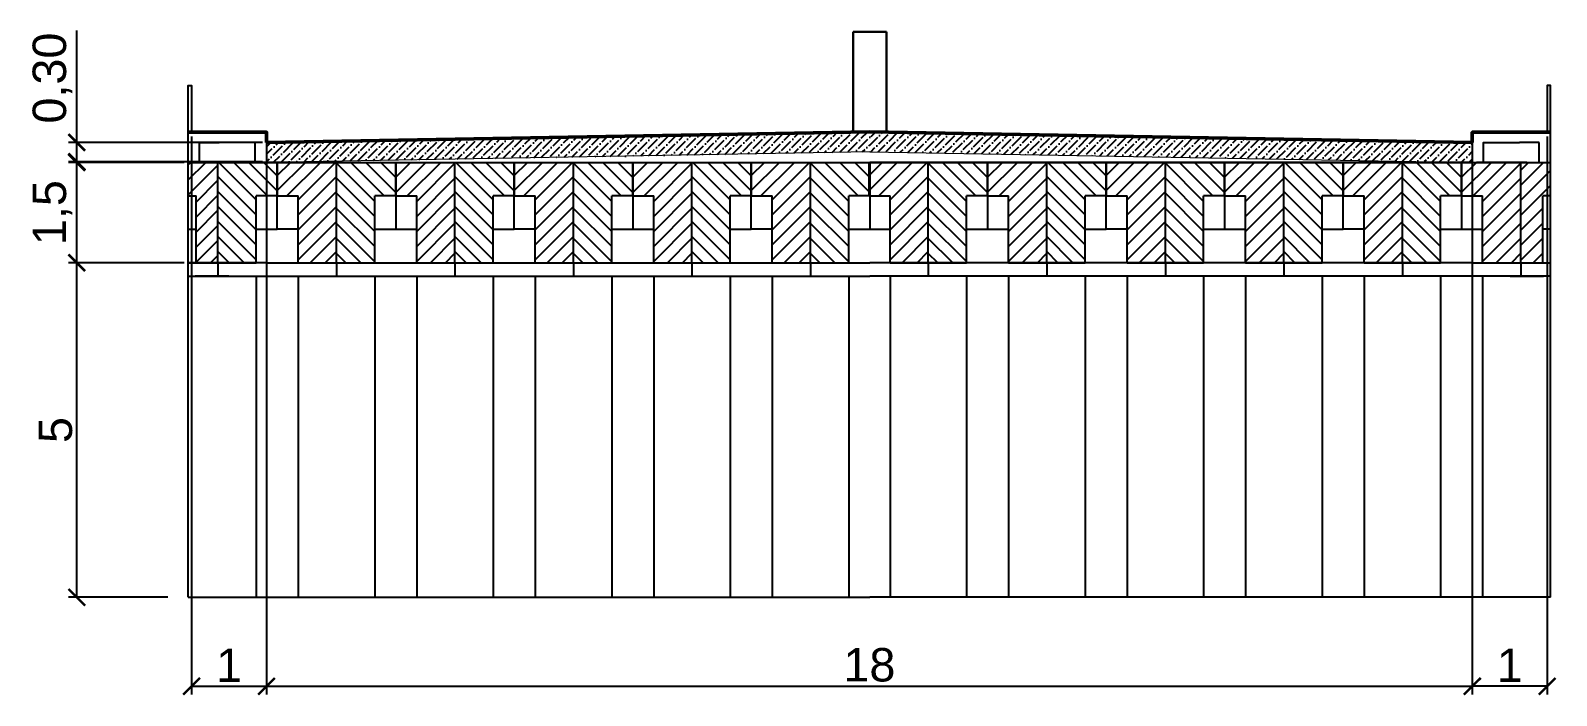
# Model space of a CAD drawing. Header units: millimetres. Extents: x -2825 to 30098, y -1816 to 5947.
# Drawn here: x -1367.42 to -1344.62, y -841.65 to -831.71 of the extents above; entities that cross this region are included whole.
import ezdxf

# ---------------------------------------------------------------- set-up
doc = ezdxf.new("R2010")
doc.units = ezdxf.units.MM
doc.layers.add('RAZMERU', color=7, linetype='Continuous', lineweight=15)
doc.layers.add('Текст', color=7, linetype='Continuous', lineweight=20)
doc.styles.get("Standard").update_dxf_attribs({"font": 'arial.ttf'})
doc.dimstyles.new('Переход', dxfattribs={"dimscale": 0.1, "dimtxt": 5, "dimasz": 2.5, "dimexe": 1.25, "dimexo": 0.625, "dimtad": 1, "dimtxsty": 'Standard', "dimblk": 'ARCHTICK', "dimcen": 2.5, "dimadec": 0, "dimazin": 0, "dimtfac": 1, "dimtmove": 0, "dimatfit": 3, "dimldrblk": 'ARCHTICK', "dimfxl": 1, "dimarcsym": 0})
pattern_1 = [(45, (-2103.51255, 6534.53056), (-0.1122532015, 0.1122532015), [])]

# ---------------------------------------------------------------- blocks, each defined once
blk = doc.blocks.new('_ArchTick')
at = {"color": 0, "linetype": 'ByBlock', "const_width": 0.15}
blk.add_lwpolyline([(-0.5, -0.5), (0.5, 0.5)], dxfattribs=at)
blk = doc.blocks.new('*D652')
at = {"layer": 'Defpoints', "color": 0, "transparency": 16777216}
for p in [(-1366.726, -835.182), (-1365.306, -835.182), (-1365.306, -840.182)]:
    blk.add_point(p, dxfattribs=at)
at = {"layer": 'RAZMERU', "color": 0, "lineweight": -2, "transparency": 16777216}
for p, q in [((-1365.368, -835.182), (-1366.851, -835.182)), ((-1366.726, -840.182), (-1366.726, -835.182)), ((-1365.368, -840.182), (-1366.851, -840.182))]:
    blk.add_line(p, q, dxfattribs=at)
at = {"layer": 'RAZMERU', "color": 0, "lineweight": -2, "transparency": 16777216, "xscale": 0.25, "yscale": 0.25, "zscale": 0.25}
for p, rotation in [((-1366.726, -835.182), 90), ((-1366.726, -840.182), 270)]:
    blk.add_blockref('_ArchTick', p, dxfattribs=dict(at, rotation=rotation))
at = {"layer": 'RAZMERU', "color": 0, "transparency": 16777216, "insert": (-1367.043, -837.682), "char_height": 0.5, "attachment_point": 5, "rotation": 90}
blk.add_mtext('5', dxfattribs=at)
blk = doc.blocks.new('*D685')
at = {"layer": 'Defpoints', "color": 0, "transparency": 16777216}
for p in [(-1366.726, -833.682), (-1365.061, -833.682), (-1365.061, -835.182)]:
    blk.add_point(p, dxfattribs=at)
at = {"layer": 'RAZMERU', "color": 0, "lineweight": -2, "transparency": 16777216}
for p, q in [((-1365.123, -833.682), (-1366.851, -833.682)), ((-1366.726, -835.182), (-1366.726, -833.682)), ((-1365.123, -835.182), (-1366.851, -835.182))]:
    blk.add_line(p, q, dxfattribs=at)
at = {"layer": 'RAZMERU', "color": 0, "lineweight": -2, "transparency": 16777216, "xscale": 0.25, "yscale": 0.25, "zscale": 0.25}
for p, rotation in [((-1366.726, -833.682), 90), ((-1366.726, -835.182), 270)]:
    blk.add_blockref('_ArchTick', p, dxfattribs=dict(at, rotation=rotation))
at = {"layer": 'RAZMERU', "color": 0, "transparency": 16777216, "insert": (-1367.089, -834.432), "char_height": 0.5, "attachment_point": 5, "rotation": 90}
blk.add_mtext('1,5', dxfattribs=at)
blk = doc.blocks.new('*D653')
at = {"layer": 'Defpoints', "color": 0, "transparency": 16777216}
for p in [(-1363.892, -840.182), (-1345.882, -840.182), (-1345.882, -841.512)]:
    blk.add_point(p, dxfattribs=at)
at = {"layer": 'RAZMERU', "color": 0, "lineweight": -2, "transparency": 16777216}
for p, q in [((-1363.892, -840.244), (-1363.892, -841.637)), ((-1345.882, -840.244), (-1345.882, -841.637)), ((-1363.892, -841.512), (-1345.882, -841.512))]:
    blk.add_line(p, q, dxfattribs=at)
at = {"layer": 'RAZMERU', "color": 0, "lineweight": -2, "transparency": 16777216, "xscale": 0.25, "yscale": 0.25, "zscale": 0.25, "rotation": 180}
blk.add_blockref('_ArchTick', (-1363.892, -841.512), dxfattribs=at)
at = {"layer": 'RAZMERU', "color": 0, "lineweight": -2, "transparency": 16777216, "xscale": 0.25, "yscale": 0.25, "zscale": 0.25}
blk.add_blockref('_ArchTick', (-1345.882, -841.512), dxfattribs=at)
at = {"layer": 'RAZMERU', "color": 0, "transparency": 16777216, "insert": (-1354.887, -841.194), "char_height": 0.5, "attachment_point": 5}
blk.add_mtext('18', dxfattribs=at)
blk = doc.blocks.new('*D686')
at = {"layer": 'Defpoints', "color": 0, "transparency": 16777216}
for p in [(-1365.011, -833.232), (-1363.892, -833.232), (-1363.892, -841.512)]:
    blk.add_point(p, dxfattribs=at)
at = {"layer": 'RAZMERU', "color": 0, "lineweight": -2, "transparency": 16777216}
for p, q in [((-1365.011, -833.294), (-1365.011, -841.637)), ((-1363.892, -833.294), (-1363.892, -841.637)), ((-1365.011, -841.512), (-1363.892, -841.512))]:
    blk.add_line(p, q, dxfattribs=at)
at = {"layer": 'RAZMERU', "color": 0, "lineweight": -2, "transparency": 16777216, "xscale": 0.25, "yscale": 0.25, "zscale": 0.25, "rotation": 180}
blk.add_blockref('_ArchTick', (-1365.011, -841.512), dxfattribs=at)
at = {"layer": 'RAZMERU', "color": 0, "lineweight": -2, "transparency": 16777216, "xscale": 0.25, "yscale": 0.25, "zscale": 0.25}
blk.add_blockref('_ArchTick', (-1363.892, -841.512), dxfattribs=at)
at = {"layer": 'RAZMERU', "color": 0, "transparency": 16777216, "insert": (-1364.451, -841.198), "char_height": 0.5, "attachment_point": 5}
blk.add_mtext('1', dxfattribs=at)
blk = doc.blocks.new('*D687')
at = {"layer": 'Defpoints', "color": 0, "transparency": 16777216}
for p in [(-1345.882, -833.232), (-1344.763, -833.232), (-1345.882, -841.512)]:
    blk.add_point(p, dxfattribs=at)
at = {"layer": 'RAZMERU', "color": 0, "lineweight": -2, "transparency": 16777216}
for p, q in [((-1345.882, -833.294), (-1345.882, -841.637)), ((-1344.763, -833.294), (-1344.763, -841.637)), ((-1344.763, -841.512), (-1345.882, -841.512))]:
    blk.add_line(p, q, dxfattribs=at)
at = {"layer": 'RAZMERU', "color": 0, "lineweight": -2, "transparency": 16777216, "xscale": 0.25, "yscale": 0.25, "zscale": 0.25, "rotation": 180}
blk.add_blockref('_ArchTick', (-1345.882, -841.512), dxfattribs=at)
at = {"layer": 'RAZMERU', "color": 0, "lineweight": -2, "transparency": 16777216, "xscale": 0.25, "yscale": 0.25, "zscale": 0.25}
blk.add_blockref('_ArchTick', (-1344.763, -841.512), dxfattribs=at)
at = {"layer": 'RAZMERU', "color": 0, "transparency": 16777216, "insert": (-1345.322, -841.198), "char_height": 0.5, "attachment_point": 5}
blk.add_mtext('1', dxfattribs=at)
blk = doc.blocks.new('*D796')
at = {"layer": 'Defpoints', "color": 0, "transparency": 16777216}
for p in [(-1366.726, -833.382), (-1363.892, -833.382), (-1363.892, -833.673)]:
    blk.add_point(p, dxfattribs=at)
at = {"layer": 'Текст', "color": 0, "lineweight": -2, "transparency": 16777216}
for p, q in [((-1366.726, -833.382), (-1366.726, -831.71)), ((-1363.954, -833.382), (-1366.851, -833.382)), ((-1366.726, -833.673), (-1366.726, -833.382)), ((-1363.954, -833.673), (-1366.851, -833.673))]:
    blk.add_line(p, q, dxfattribs=at)
at = {"layer": 'Текст', "color": 0, "lineweight": -2, "transparency": 16777216, "xscale": 0.25, "yscale": 0.25, "zscale": 0.25}
for p, rotation in [((-1366.726, -833.382), 90), ((-1366.726, -833.673), 270)]:
    blk.add_blockref('_ArchTick', p, dxfattribs=dict(at, rotation=rotation))
at = {"layer": 'Текст', "color": 0, "transparency": 16777216, "insert": (-1367.089, -832.421), "char_height": 0.5, "attachment_point": 5, "rotation": 90}
blk.add_mtext('0,30', dxfattribs=at)

msp = doc.modelspace()

# ---------------------------------------------------------------- hatches: boundary and pattern name
h = msp.add_hatch()
h.set_pattern_fill('ANSI36', color=256, scale=0.025)
h.set_pattern_definition([(45, (-2103.51255, 6534.53056), (0.0420949506, 0.1543481521), [0.1984375, -0.0396875, 0, -0.0396875])])
h.paths.add_polyline_path([(-1354.88162, -833.52269), (-1354.88162, -833.22266), (-1363.89165, -833.38193), (-1363.89165, -833.68189)])
h = msp.add_hatch()
h.set_pattern_fill('ANSI36', color=256, scale=0.025)
h.set_pattern_definition([(45, (-2112.37258, 6534.53073), (0.0420949506, 0.1543481521), [0.1984375, -0.0396875, 0, -0.0396875])])
h.paths.add_polyline_path([(-1354.88162, -833.22266), (-1354.88162, -833.52269), (-1345.88162, -833.68171), (-1345.88162, -833.38175)])
h = msp.add_hatch()
h.set_pattern_fill('ANSI31', color=256, scale=0.05)
h.set_pattern_definition(pattern_1)
h.paths.add_polyline_path([(-1365.06073, -834.18189), (-1364.94399, -834.18189), (-1364.94399, -835.18189), (-1364.61662, -835.18189), (-1364.61662, -833.68189), (-1365.06073, -833.68189)])
h = msp.add_hatch()
h.set_pattern_fill('ANSI31', color=256, scale=0.05, angle=90)
h.set_pattern_definition([(135, (-2095.37288, 6531.4761), (-0.1122532015, -0.1122532015), [])])
h.paths.add_polyline_path([(-1364.04412, -834.18189), (-1363.73162, -834.18189), (-1363.73162, -833.68189), (-1364.61662, -833.68189), (-1364.61662, -835.18189), (-1364.04412, -835.18189)])
h = msp.add_hatch()
h.set_pattern_fill('ANSI31', color=256, scale=0.05)
h.set_pattern_definition([(45, (-2091.83288, 6531.4761), (-0.1122532015, 0.1122532015), [])])
h.paths.add_polyline_path([(-1362.84662, -833.68189), (-1363.73162, -833.68189), (-1363.73162, -834.18189), (-1363.41912, -834.18189), (-1363.41912, -835.18189), (-1362.84662, -835.18189)])
h.paths.add_polyline_path([(-1361.07662, -833.68189), (-1361.96162, -833.68189), (-1361.96162, -834.18189), (-1361.64912, -834.18189), (-1361.64912, -835.18189), (-1361.07662, -835.18189)])
h = msp.add_hatch()
h.set_pattern_fill('ANSI31', color=256, scale=0.05, angle=90)
h.set_pattern_definition([(135, (-2091.83288, 6531.4761), (-0.1122532015, -0.1122532015), [])])
h.paths.add_polyline_path([(-1362.27412, -834.18189), (-1361.96162, -834.18189), (-1361.96162, -833.68189), (-1362.84662, -833.68189), (-1362.84662, -835.18189), (-1362.27412, -835.18189)])
h.paths.add_polyline_path([(-1360.50412, -834.18189), (-1360.19162, -834.18189), (-1360.19162, -833.68189), (-1361.07662, -833.68189), (-1361.07662, -835.18189), (-1360.50412, -835.18189)])
h = msp.add_hatch()
h.set_pattern_fill('ANSI31', color=256, scale=0.05)
h.set_pattern_definition([(45, (-2088.29288, 6531.4761), (-0.1122532015, 0.1122532015), [])])
h.paths.add_polyline_path([(-1359.30662, -833.68189), (-1360.19162, -833.68189), (-1360.19162, -834.18189), (-1359.87912, -834.18189), (-1359.87912, -835.18189), (-1359.30662, -835.18189)])
h.paths.add_polyline_path([(-1357.53662, -833.68189), (-1358.42162, -833.68189), (-1358.42162, -834.18189), (-1358.10912, -834.18189), (-1358.10912, -835.18189), (-1357.53662, -835.18189)])
h = msp.add_hatch()
h.set_pattern_fill('ANSI31', color=256, scale=0.05, angle=90)
h.set_pattern_definition([(135, (-2088.29288, 6531.4761), (-0.1122532015, -0.1122532015), [])])
h.paths.add_polyline_path([(-1358.73412, -834.18189), (-1358.42162, -834.18189), (-1358.42162, -833.68189), (-1359.30662, -833.68189), (-1359.30662, -835.18189), (-1358.73412, -835.18189)])
h.paths.add_polyline_path([(-1356.96412, -834.18189), (-1356.65162, -834.18189), (-1356.65162, -833.68189), (-1357.53662, -833.68189), (-1357.53662, -835.18189), (-1356.96412, -835.18189)])
h = msp.add_hatch()
h.set_pattern_fill('ANSI31', color=256, scale=0.05)
h.set_pattern_definition([(45, (-2084.75288, 6531.4761), (-0.1122532015, 0.1122532015), [])])
h.paths.add_polyline_path([(-1355.76662, -833.68189), (-1356.65162, -833.68189), (-1356.65162, -834.18189), (-1356.33912, -834.18189), (-1356.33912, -835.18189), (-1355.76662, -835.18189)])
h = msp.add_hatch()
h.set_pattern_fill('ANSI31', color=256, scale=0.05, angle=90)
h.set_pattern_definition([(135, (-2084.75288, 6531.4761), (-0.1122532015, -0.1122532015), [])])
h.paths.add_polyline_path([(-1355.19412, -834.18189), (-1354.88162, -834.18189), (-1354.88162, -833.68189), (-1355.76662, -833.68189), (-1355.76662, -835.18189), (-1355.19412, -835.18189)])
h = msp.add_hatch()
h.set_pattern_fill('ANSI31', color=256, scale=0.05)
h.set_pattern_definition([(45, (-2082.99291, 6531.47628), (-0.1122532015, 0.1122532015), [])])
h.paths.add_polyline_path([(-1354.00665, -833.68171), (-1354.89165, -833.68171), (-1354.89165, -834.18171), (-1354.57915, -834.18171), (-1354.57915, -835.18171), (-1354.00665, -835.18171)])
h.paths.add_polyline_path([(-1352.23665, -833.68171), (-1353.12165, -833.68171), (-1353.12165, -834.18171), (-1352.80915, -834.18171), (-1352.80915, -835.18171), (-1352.23665, -835.18171)])
h = msp.add_hatch()
h.set_pattern_fill('ANSI31', color=256, scale=0.05, angle=90)
h.set_pattern_definition([(135, (-2082.99291, 6531.47628), (-0.1122532015, -0.1122532015), [])])
h.paths.add_polyline_path([(-1353.43415, -834.18171), (-1353.12165, -834.18171), (-1353.12165, -833.68171), (-1354.00665, -833.68171), (-1354.00665, -835.18171), (-1353.43415, -835.18171)])
h.paths.add_polyline_path([(-1351.66415, -834.18171), (-1351.35165, -834.18171), (-1351.35165, -833.68171), (-1352.23665, -833.68171), (-1352.23665, -835.18171), (-1351.66415, -835.18171)])
h = msp.add_hatch()
h.set_pattern_fill('ANSI31', color=256, scale=0.05)
h.set_pattern_definition([(45, (-2079.45291, 6531.47628), (-0.1122532015, 0.1122532015), [])])
h.paths.add_polyline_path([(-1350.46665, -833.68171), (-1351.35165, -833.68171), (-1351.35165, -834.18171), (-1351.03915, -834.18171), (-1351.03915, -835.18171), (-1350.46665, -835.18171)])
h.paths.add_polyline_path([(-1348.69665, -833.68171), (-1349.58165, -833.68171), (-1349.58165, -834.18171), (-1349.26915, -834.18171), (-1349.26915, -835.18171), (-1348.69665, -835.18171)])
h = msp.add_hatch()
h.set_pattern_fill('ANSI31', color=256, scale=0.05, angle=90)
h.set_pattern_definition([(135, (-2079.45291, 6531.47628), (-0.1122532015, -0.1122532015), [])])
h.paths.add_polyline_path([(-1349.89415, -834.18171), (-1349.58165, -834.18171), (-1349.58165, -833.68171), (-1350.46665, -833.68171), (-1350.46665, -835.18171), (-1349.89415, -835.18171)])
h.paths.add_polyline_path([(-1348.12415, -834.18171), (-1347.81165, -834.18171), (-1347.81165, -833.68171), (-1348.69665, -833.68171), (-1348.69665, -835.18171), (-1348.12415, -835.18171)])
h = msp.add_hatch()
h.set_pattern_fill('ANSI31', color=256, scale=0.05)
h.set_pattern_definition([(45, (-2075.91291, 6531.47628), (-0.1122532015, 0.1122532015), [])])
h.paths.add_polyline_path([(-1347.49915, -835.18171), (-1346.92665, -835.18171), (-1346.92665, -833.68171), (-1347.81165, -833.68171), (-1347.81165, -834.18171), (-1347.49915, -834.18171)])
h.paths.add_polyline_path([(-1345.72915, -835.18171), (-1345.15665, -835.18171), (-1345.15665, -833.68171), (-1346.04165, -833.68171), (-1346.04165, -834.18171), (-1345.72915, -834.18171)])
h = msp.add_hatch()
h.set_pattern_fill('ANSI31', color=256, scale=0.05, angle=90)
h.set_pattern_definition([(135, (-2075.91291, 6531.47628), (-0.1122532015, -0.1122532015), [])])
h.paths.add_polyline_path([(-1346.35415, -834.18171), (-1346.04165, -834.18171), (-1346.04165, -833.68171), (-1346.92665, -833.68171), (-1346.92665, -835.18171), (-1346.35415, -835.18171)])
h = msp.add_hatch()
h.set_pattern_fill('ANSI31', color=256, scale=0.05)
h.set_pattern_definition(pattern_1)
h.paths.add_polyline_path([(-1344.71253, -834.18189), (-1344.82927, -834.18189), (-1344.82927, -835.18189), (-1345.15665, -835.18189), (-1345.15665, -833.68189), (-1344.71253, -833.68189)])

# ---------------------------------------------------------------- linework, layer by layer
at = {"lineweight": 30}
for p, q in [((-1355.13157, -833.22766), (-1355.13157, -831.72766)), ((-1355.13157, -831.72766), (-1354.63157, -831.72766)), ((-1354.63157, -831.72766), (-1354.63157, -833.22766))]:
    msp.add_line(p, q, dxfattribs=at)
for p, q in [((-1365.06073, -840.18193), (-1365.06073, -833.23193)), ((-1364.59875, -833.24004), (-1364.60686, -833.23193)), ((-1364.59875, -833.24004), (-1364.59064, -833.23193)), ((-1345.17451, -833.24004), (-1345.18262, -833.23193)), ((-1345.17451, -833.24004), (-1345.1664, -833.23193)), ((-1344.71253, -840.18193), (-1344.71253, -833.23193)), ((-1364.89165, -833.68189), (-1364.89165, -833.38617)), ((-1364.89165, -833.38617), (-1364.59875, -833.38617)), ((-1344.88162, -833.38617), (-1345.17451, -833.38617)), ((-1344.88162, -833.68189), (-1344.88162, -833.38617)), ((-1363.90075, -833.68189), (-1363.89165, -833.67278)), ((-1346.04165, -834.18171), (-1346.04165, -833.68171)), ((-1346.04165, -833.68171), (-1344.71253, -833.68171)), ((-1345.06665, -833.68171), (-1344.71253, -833.68171)), ((-1365.06073, -834.18189), (-1364.94399, -834.18189)), ((-1363.73162, -834.18189), (-1364.04412, -834.18189)), ((-1363.73162, -834.18189), (-1363.41912, -834.18189)), ((-1361.96162, -834.18189), (-1362.27412, -834.18189)), ((-1361.96162, -834.18189), (-1361.64912, -834.18189)), ((-1360.19162, -834.18189), (-1360.50412, -834.18189)), ((-1360.19162, -834.18189), (-1359.87912, -834.18189)), ((-1358.42162, -834.18189), (-1358.73412, -834.18189)), ((-1358.42162, -834.18189), (-1358.10912, -834.18189)), ((-1356.65162, -834.18189), (-1356.96412, -834.18189)), ((-1356.65162, -834.18189), (-1356.33912, -834.18189)), ((-1354.88162, -834.18189), (-1355.19412, -834.18189)), ((-1354.89165, -834.18171), (-1354.57915, -834.18171)), ((-1353.12165, -834.18171), (-1353.43415, -834.18171)), ((-1353.12165, -834.18171), (-1352.80915, -834.18171)), ((-1351.35165, -834.18171), (-1351.66415, -834.18171)), ((-1351.35165, -834.18171), (-1351.03915, -834.18171)), ((-1349.58165, -834.18171), (-1349.89415, -834.18171)), ((-1349.58165, -834.18171), (-1349.26915, -834.18171)), ((-1347.81165, -834.18171), (-1348.12415, -834.18171)), ((-1347.81165, -834.18171), (-1347.49915, -834.18171)), ((-1346.04165, -834.18171), (-1346.35415, -834.18171)), ((-1346.04165, -834.18171), (-1345.72915, -834.18171)), ((-1344.71253, -834.18189), (-1344.82927, -834.18189)), ((-1365.06073, -835.18189), (-1364.04412, -835.18189)), ((-1363.41912, -835.18189), (-1362.27412, -835.18189)), ((-1361.64912, -835.18189), (-1360.50412, -835.18189)), ((-1359.87912, -835.18189), (-1358.73412, -835.18189)), ((-1358.10912, -835.18189), (-1356.96412, -835.18189)), ((-1356.33912, -835.18189), (-1355.19412, -835.18189)), ((-1354.57915, -835.18171), (-1353.43415, -835.18171)), ((-1352.80915, -835.18171), (-1351.66415, -835.18171)), ((-1351.03915, -835.18171), (-1349.89415, -835.18171)), ((-1349.26915, -835.18171), (-1348.12415, -835.18171)), ((-1347.49915, -835.18171), (-1346.35415, -835.18171)), ((-1345.72915, -835.18171), (-1344.71253, -835.18171)), ((-1364.45662, -835.38189), (-1364.95662, -835.38189)), ((-1345.31665, -835.38171), (-1344.81665, -835.38171))]:
    msp.add_line(p, q)
at = {"lineweight": 50}
msp.add_line((-1345.88162, -833.38175), (-1345.88162, -833.23175), dxfattribs=at)
for points in [[(-1365.06073, -833.23193), (-1365.06073, -832.53193), (-1365.01073, -832.53193), (-1365.01073, -833.23193)], [(-1344.71253, -833.23193), (-1344.71253, -832.53193), (-1344.76253, -832.53193), (-1344.76253, -833.23193)], [(-1363.89165, -833.38193), (-1363.89165, -833.23193)], [(-1363.89165, -833.23193), (-1363.89165, -833.63193)], [(-1345.88162, -833.38175), (-1345.88162, -833.23175)], [(-1345.88162, -833.23175), (-1345.88162, -833.63175)], [(-1364.06073, -833.68189), (-1364.06073, -833.38617), (-1364.59875, -833.38617)], [(-1363.89165, -833.38193), (-1363.89165, -833.68189)], [(-1345.88162, -833.38175), (-1345.88162, -833.68171)], [(-1345.71253, -833.68189), (-1345.71253, -833.38617), (-1345.17451, -833.38617)], [(-1364.70662, -833.68189), (-1365.06073, -833.68189)], [(-1365.06073, -833.68189), (-1363.73162, -833.68189), (-1363.73162, -834.18189)], [(-1364.70662, -833.68189), (-1363.95662, -833.68189)], [(-1364.61662, -835.18189), (-1364.61662, -833.68189)], [(-1363.20662, -833.68189), (-1363.95662, -833.68189)], [(-1363.88634, -833.68189), (-1354.88162, -833.68189)], [(-1363.73162, -834.18189), (-1363.73162, -833.68189), (-1361.96162, -833.68189), (-1361.96162, -834.18189)], [(-1363.20662, -833.68189), (-1362.45662, -833.68189)], [(-1362.84662, -835.18189), (-1362.84662, -833.68189)], [(-1361.96162, -834.18189), (-1361.96162, -833.68189), (-1360.19162, -833.68189), (-1360.19162, -834.18189)], [(-1361.07662, -835.18189), (-1361.07662, -833.68189)], [(-1360.19162, -834.18189), (-1360.19162, -833.68189), (-1358.42162, -833.68189), (-1358.42162, -834.18189)], [(-1359.30662, -835.18189), (-1359.30662, -833.68189)], [(-1358.42162, -834.18189), (-1358.42162, -833.68189), (-1356.65162, -833.68189), (-1356.65162, -834.18189)], [(-1357.53662, -835.18189), (-1357.53662, -833.68189)], [(-1356.65162, -834.18189), (-1356.65162, -833.68189), (-1354.88162, -833.68189), (-1354.88162, -834.18189)], [(-1355.76662, -835.18189), (-1355.76662, -833.68189)], [(-1354.89165, -834.18171), (-1354.89165, -833.68171), (-1353.12165, -833.68171), (-1353.12165, -834.18171)], [(-1345.88692, -833.68171), (-1354.88162, -833.68171)], [(-1354.88162, -834.18189), (-1354.88162, -833.68189)], [(-1354.00665, -835.18171), (-1354.00665, -833.68171)], [(-1353.12165, -834.18171), (-1353.12165, -833.68171), (-1351.35165, -833.68171), (-1351.35165, -834.18171)], [(-1352.23665, -835.18171), (-1352.23665, -833.68171)], [(-1351.35165, -834.18171), (-1351.35165, -833.68171), (-1349.58165, -833.68171), (-1349.58165, -834.18171)], [(-1350.46665, -835.18171), (-1350.46665, -833.68171)], [(-1349.58165, -834.18171), (-1349.58165, -833.68171), (-1347.81165, -833.68171), (-1347.81165, -834.18171)], [(-1348.69665, -835.18171), (-1348.69665, -833.68171)], [(-1347.81165, -834.18171), (-1347.81165, -833.68171), (-1346.04165, -833.68171), (-1346.04165, -834.18171)], [(-1346.56665, -833.68171), (-1347.31665, -833.68171)], [(-1346.92665, -835.18171), (-1346.92665, -833.68171)], [(-1346.56665, -833.68171), (-1345.81665, -833.68171)], [(-1345.06665, -833.68171), (-1345.81665, -833.68171)], [(-1345.15665, -835.18171), (-1345.15665, -833.68171)], [(-1364.94399, -835.18189), (-1364.94399, -834.18189)], [(-1364.04412, -835.18189), (-1364.04412, -834.18189)], [(-1364.04412, -834.68189), (-1363.73162, -834.68189), (-1363.73162, -834.18189)], [(-1363.41912, -834.68189), (-1363.73162, -834.68189), (-1363.73162, -834.18189)], [(-1363.41912, -835.18189), (-1363.41912, -834.18189)], [(-1362.27412, -835.18189), (-1362.27412, -834.18189)], [(-1361.96162, -834.18189), (-1361.96162, -834.68189)], [(-1361.64912, -835.18189), (-1361.64912, -834.18189)], [(-1360.50412, -835.18189), (-1360.50412, -834.18189)], [(-1360.50412, -834.68189), (-1360.19162, -834.68189), (-1360.19162, -834.18189)], [(-1359.87912, -834.68189), (-1360.19162, -834.68189), (-1360.19162, -834.18189)], [(-1359.87912, -835.18189), (-1359.87912, -834.18189)], [(-1358.73412, -835.18189), (-1358.73412, -834.18189)], [(-1358.42162, -834.18189), (-1358.42162, -834.68189)], [(-1358.10912, -835.18189), (-1358.10912, -834.18189)], [(-1356.96412, -835.18189), (-1356.96412, -834.18189)], [(-1356.96412, -834.68189), (-1356.65162, -834.68189), (-1356.65162, -834.18189)], [(-1356.33912, -834.68189), (-1356.65162, -834.68189), (-1356.65162, -834.18189)], [(-1356.33912, -835.18189), (-1356.33912, -834.18189)], [(-1355.19412, -835.18189), (-1355.19412, -834.18189)], [(-1354.88162, -834.18189), (-1354.88162, -834.68189)], [(-1354.57915, -835.18171), (-1354.57915, -834.18171)], [(-1353.43415, -835.18171), (-1353.43415, -834.18171)], [(-1353.12165, -834.18171), (-1353.12165, -834.68171)], [(-1352.80915, -835.18171), (-1352.80915, -834.18171)], [(-1351.66415, -835.18171), (-1351.66415, -834.18171)], [(-1351.66415, -834.68171), (-1351.35165, -834.68171), (-1351.35165, -834.18171)], [(-1351.03915, -834.68171), (-1351.35165, -834.68171), (-1351.35165, -834.18171)], [(-1351.03915, -835.18171), (-1351.03915, -834.18171)], [(-1349.89415, -835.18171), (-1349.89415, -834.18171)], [(-1349.58165, -834.18171), (-1349.58165, -834.68171)], [(-1349.26915, -835.18171), (-1349.26915, -834.18171)], [(-1348.12415, -835.18171), (-1348.12415, -834.18171)], [(-1348.12415, -834.68171), (-1347.81165, -834.68171), (-1347.81165, -834.18171)], [(-1347.49915, -834.68171), (-1347.81165, -834.68171), (-1347.81165, -834.18171)], [(-1347.49915, -835.18171), (-1347.49915, -834.18171)], [(-1346.35415, -835.18171), (-1346.35415, -834.18171)], [(-1346.04165, -834.18171), (-1346.04165, -834.68171)], [(-1345.72915, -835.18171), (-1345.72915, -834.18171)], [(-1344.82927, -835.18189), (-1344.82927, -834.18189)], [(-1365.06073, -834.68189), (-1364.94399, -834.68189)], [(-1362.27412, -834.68189), (-1361.64912, -834.68189)], [(-1358.73412, -834.68189), (-1358.10912, -834.68189)], [(-1355.19412, -834.68189), (-1354.57915, -834.68189)], [(-1353.43415, -834.68171), (-1352.80915, -834.68171)], [(-1349.89415, -834.68171), (-1349.26915, -834.68171)], [(-1346.35415, -834.68171), (-1345.72915, -834.68171)], [(-1344.71253, -834.68189), (-1344.82927, -834.68189)], [(-1363.88634, -835.18189), (-1365.06073, -835.18189)], [(-1364.61662, -835.18189), (-1364.61662, -835.38189)], [(-1363.88634, -835.18189), (-1363.88634, -835.18189), (-1354.88162, -835.18189)], [(-1362.84662, -835.18189), (-1362.84662, -835.38189)], [(-1361.07662, -835.18189), (-1361.07662, -835.38189)], [(-1359.30662, -835.18189), (-1359.30662, -835.38189)], [(-1357.53662, -835.18189), (-1357.53662, -835.38189)], [(-1355.76662, -835.18189), (-1355.76662, -835.38189)], [(-1345.88692, -835.18171), (-1345.88692, -835.18171), (-1354.88162, -835.18171)], [(-1354.00665, -835.18171), (-1354.00665, -835.38171)], [(-1352.23665, -835.18171), (-1352.23665, -835.38171)], [(-1350.46665, -835.18171), (-1350.46665, -835.38171)], [(-1348.69665, -835.18171), (-1348.69665, -835.38171)], [(-1346.92665, -835.18171), (-1346.92665, -835.38171)], [(-1345.88692, -835.18171), (-1344.71253, -835.18171)], [(-1345.15665, -835.18171), (-1345.15665, -835.38171)], [(-1365.06073, -835.38189), (-1354.88162, -835.38189)], [(-1364.04412, -835.38189), (-1364.04412, -840.18193)], [(-1363.41912, -835.38189), (-1363.41912, -840.18193)], [(-1362.27412, -835.38189), (-1362.27412, -840.18193)], [(-1361.64912, -835.38189), (-1361.64912, -840.18193)], [(-1360.50412, -835.38189), (-1360.50412, -840.18193)], [(-1359.87912, -835.38189), (-1359.87912, -840.18193)], [(-1358.73412, -835.38189), (-1358.73412, -840.18193)], [(-1358.10912, -835.38189), (-1358.10912, -840.18193)], [(-1356.96412, -835.38189), (-1356.96412, -840.18193)], [(-1356.33912, -835.38189), (-1356.33912, -840.18193)], [(-1355.19412, -835.38189), (-1355.19412, -840.18193)], [(-1344.71253, -835.38171), (-1354.88162, -835.38171)], [(-1354.57915, -835.38171), (-1354.57915, -840.18175)], [(-1353.43415, -835.38171), (-1353.43415, -840.18175)], [(-1352.80915, -835.38171), (-1352.80915, -840.18175)], [(-1351.66415, -835.38171), (-1351.66415, -840.18175)], [(-1351.03915, -835.38171), (-1351.03915, -840.18175)], [(-1349.89415, -835.38171), (-1349.89415, -840.18175)], [(-1349.26915, -835.38171), (-1349.26915, -840.18175)], [(-1348.12415, -835.38171), (-1348.12415, -840.18175)], [(-1347.49915, -835.38171), (-1347.49915, -840.18175)], [(-1346.35415, -835.38171), (-1346.35415, -840.18175)], [(-1345.72915, -835.38171), (-1345.72915, -840.18175)], [(-1365.06073, -840.18193), (-1354.88162, -840.18193)], [(-1344.71253, -840.18175), (-1354.88162, -840.18175)]]:
    msp.add_lwpolyline(points)
for points in [[(-1363.89165, -833.38193), (-1363.89165, -833.23193), (-1365.06073, -833.23193)], [(-1354.88162, -833.22266), (-1363.89165, -833.38193)], [(-1354.88162, -833.22266), (-1345.88162, -833.38175)], [(-1345.88162, -833.38193), (-1345.88162, -833.23193), (-1344.71253, -833.23193)]]:
    msp.add_lwpolyline(points, dxfattribs=at)
at = {"lineweight": 15}
for points in [[(-1354.88162, -833.52269), (-1363.89165, -833.68189)], [(-1354.88162, -833.52269), (-1345.88162, -833.68171)]]:
    msp.add_lwpolyline(points, dxfattribs=at)
at = {"layer": 'Текст', "color": 0}
for p, q in [((-1364.89165, -833.38617), (-1364.89165, -833.68189)), ((-1344.88162, -833.38617), (-1344.88162, -833.68189))]:
    msp.add_line(p, q, dxfattribs=at)

# ---------------------------------------------------------------- dimensions: what is measured, and where the dimension line sits
at = {"layer": 'RAZMERU', "color": 0}
dim = msp.add_linear_dim(base=(-1363.89165, -841.51163), p1=(-1365.01073, -833.23193), p2=(-1363.89165, -833.23193), text='1', dimstyle='Переход', dxfattribs=at)
dim.commit()
dim.dimension.update_dxf_attribs({"geometry": '*D686', "text_midpoint": (-1364.45119, -841.1981)})
dim = msp.add_linear_dim(base=(-1345.88162, -841.51163), p1=(-1344.76253, -833.23193), p2=(-1345.88162, -833.23193), angle=180, text='1', dimstyle='Переход', dxfattribs=at)
dim.commit()
dim.dimension.update_dxf_attribs({"geometry": '*D687', "text_midpoint": (-1345.32207, -841.1981)})
at = {"layer": 'RAZMERU'}
for base, p1, p2, picture, middle in [((-1366.72576, -833.68189), (-1365.06073, -835.18189), (-1365.06073, -833.68189), '*D685', (-1367.08874, -834.43189)), ((-1366.72576, -835.18189), (-1365.30586, -840.18193), (-1365.30586, -835.18189), '*D652', (-1367.04252, -837.68191))]:
    dim = msp.add_linear_dim(base=base, p1=p1, p2=p2, angle=90, dimstyle='Переход', dxfattribs=at)
    dim.commit()
    dim.dimension.update_dxf_attribs({"geometry": picture, "text_midpoint": middle})
at = {"layer": 'RAZMERU', "color": 0}
dim = msp.add_linear_dim(base=(-1345.88162, -841.51163), p1=(-1363.89165, -840.18193), p2=(-1345.88162, -840.18175), text='18', dimstyle='Переход', dxfattribs=at)
dim.commit()
dim.dimension.update_dxf_attribs({"geometry": '*D653', "text_midpoint": (-1354.88663, -841.51163), "dimtype": 160})
at = {"layer": 'Текст'}
dim = msp.add_linear_dim(base=(-1366.72576, -833.38193), p1=(-1363.89165, -833.67278), p2=(-1363.89165, -833.38193), angle=90, text='0,30', dimstyle='Переход', dxfattribs=at)
dim.commit()
dim.dimension.update_dxf_attribs({"geometry": '*D796', "text_midpoint": (-1367.08874, -832.4209)})

doc.saveas('drawing.dxf')
